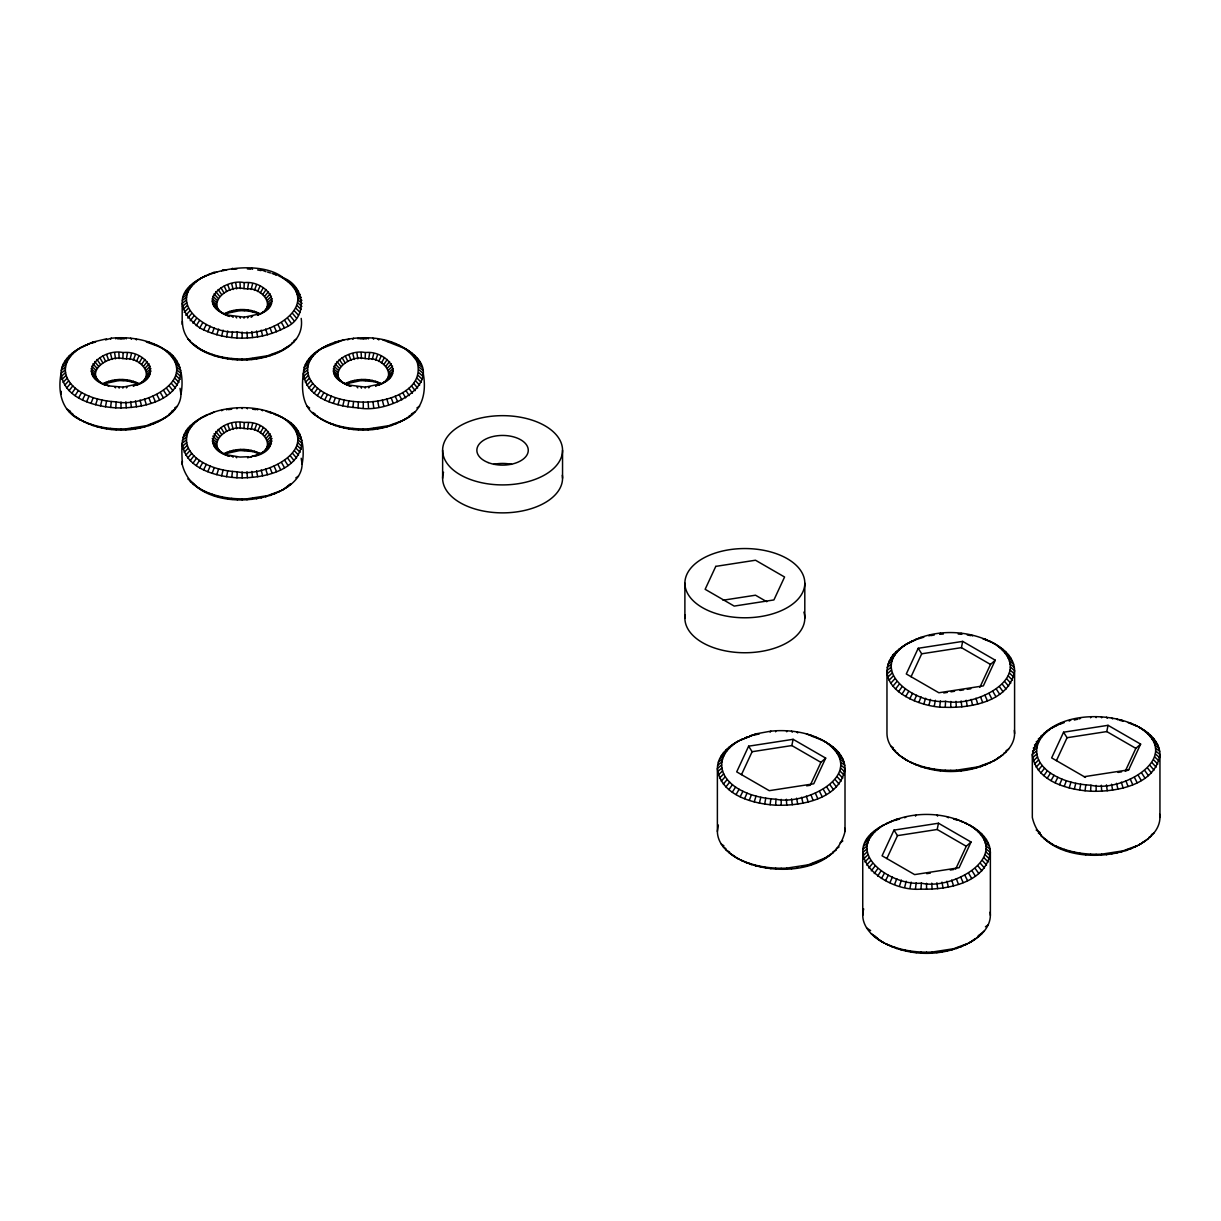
<?xml version="1.0" encoding="UTF-8"?>
<svg xmlns="http://www.w3.org/2000/svg" width="1221" height="1221" viewBox="0 0 1221 1221"><rect width="100%" height="100%" fill="white"/><g stroke="black" fill="none" stroke-linecap="round" stroke-linejoin="round"><path stroke-width="1.5" d="M123.153 352.579C101.297 347.802 74.557 374.175 105.617 385.226C81.166 374.816 106.563 354.67 122.848 358.562L123.153 352.579C144.902 349.893 164.652 376.037 136.401 385.226L142.216 382.097M220.94 312.164L229.823 316.437C201.999 308.47 224.786 284.127 243.971 288.614L244.276 282.646C263.141 280.097 286.096 303.174 260.317 313.904C249.206 308.074 235.073 308.074 223.977 313.904C195.848 301.251 225.275 278.251 244.276 282.646M244.276 422.527C219.154 417.445 196.138 447.359 229.823 456.303C201.999 448.351 224.786 423.992 243.971 428.495L244.276 422.527C269.307 419.78 284.844 449.175 254.456 456.303L263.354 452.029M342.063 382.097L350.961 386.37C323.138 378.403 345.925 354.059 365.11 358.562L365.415 352.579C384.264 350.03 407.219 373.107 381.44 383.837C370.345 378.006 356.211 378.006 345.1 383.837C316.987 371.184 346.413 348.199 365.415 352.579M78.358 349.191C71.49 353.876 65.385 361.157 65.339 369.856L61.05 373.351C63.98 398.489 94.444 406.517 115.781 407.845L116.163 401.877C144.032 407.997 202.823 378.479 163.66 349.191C180.998 356.837 184.096 377.533 180.967 394.337C180.845 405.219 172.298 413.736 163.4 418.818C138.004 433.852 104.014 433.837 78.617 418.818L81.639 420.558C62.164 412.301 57.402 393.07 61.05 373.351C61.218 361.141 71.627 352.35 81.639 347.13L75.076 351.099M236.92 337.896L237.286 331.944C267.552 339.163 326.389 304.426 281.502 277.198C305.433 284.691 308.944 318.422 284.539 327.9C258.654 341.544 225.626 341.544 199.74 327.9C138.797 281.181 254.136 250.076 284.539 278.937M196.215 421.031L199.496 419.139C192.628 423.809 186.523 431.089 186.477 439.789L182.188 443.284C185.104 468.421 215.583 476.449 236.92 477.777L237.286 471.81C265.171 477.93 323.947 448.428 284.783 419.139C302.136 426.77 305.235 447.466 302.106 464.27C301.938 476.465 291.498 485.302 281.502 490.491L284.539 488.751C254.121 507.234 192.292 505.219 182.188 464.27C182.265 451.465 179.197 435.576 190.217 425.976C198.168 418.589 208.196 413.553 218.62 410.668C240.476 405.128 265.018 406.868 284.539 418.818L281.502 417.063L288.08 421.031M323.916 347.13C315.659 351.846 307.707 359.752 307.6 369.856L303.312 373.351C306.242 398.489 336.706 406.517 358.058 407.845L358.425 401.877C381.868 404.029 425.915 392.735 417.048 361.538C400.274 335.454 362.53 334.02 335.439 342.017C322.909 346.749 308.913 353.846 304.227 367.338C301.328 384.31 300.045 406.685 317.353 416.59C343.07 433.867 379.09 434.523 405.677 418.818L399.069 422.451M735.591 742.902C728.25 747.908 721.718 755.692 721.657 764.987L717.383 768.497C720.497 795.237 752.914 803.784 775.625 805.188L776.007 799.236C805.814 805.784 868.665 774.221 826.785 742.902C836.202 748.015 844.84 757.218 845.008 768.497L845.008 831.44C835.011 874.785 767.75 877.044 736.065 857.493L739.102 859.233C728.54 853.723 717.536 844.337 717.383 831.44L717.383 768.497C717.551 755.57 728.51 746.229 739.102 740.689L732.31 744.81M971.672 826.358C944.611 810.454 908.485 810.454 881.425 826.358L884.462 824.618C833.317 850.579 884.035 892.368 920.985 889.117L921.367 883.149C953.723 890.872 1016.62 853.738 968.635 824.618C979.227 830.158 990.185 839.499 990.368 852.411L990.368 915.353C990.185 928.281 979.227 937.621 968.635 943.161L975.426 939.041M989.041 640.75L995.893 644.535C964.453 626.251 919.047 628.25 892.948 655.005C870.024 687.087 919.901 707.966 945.222 707.28L945.588 701.327C975.396 707.875 1038.247 676.312 996.382 644.993C1005.783 650.106 1014.437 659.309 1014.59 670.573L1014.59 733.531C1014.407 746.443 1003.464 755.784 992.871 761.324L999.663 757.203M1047.252 730.83L1050.533 728.922C1043.192 733.928 1036.66 741.696 1036.614 751.007L1032.325 754.502C1035.439 781.257 1067.856 789.789 1090.582 791.208L1090.948 785.24C1123.305 792.963 1186.217 755.83 1138.231 726.709C1148.824 732.249 1159.767 741.59 1159.95 754.502L1159.95 817.444C1159.782 830.341 1148.793 839.727 1138.231 845.253L1141.253 843.497C1109.675 863.049 1042.078 860.805 1032.325 817.444L1032.325 754.502C1042.123 711.171 1109.675 708.882 1141.253 728.449M61.05 394.337L61.279 391.315M301.19 318.391C305.647 348.519 266.025 360.256 242.14 360.042C218.727 359.905 182.478 349.954 182.417 321.382M115.781 407.845C140.033 408.699 176.633 402.152 180.967 373.351L176.679 369.856M237.286 331.944C210.226 334.875 163.629 303.998 199.496 279.258L196.215 281.166M182.188 464.27L182.417 461.248M236.92 477.777C261.172 478.632 297.771 472.084 302.106 443.284L297.817 439.789M358.058 407.845C393.391 415.094 456.059 376.144 402.64 347.13M717.383 831.44L718.345 825.03M775.625 805.188C801.449 806.119 840.384 799.145 845.008 768.497L840.72 764.987M921.367 883.149C892.414 886.293 842.612 853.281 880.952 826.831L877.67 828.738M877.67 939.041L884.462 943.161C871.992 937.118 859.08 923.961 863.705 908.958M945.588 701.327C916.65 704.456 866.834 671.443 905.173 644.993L901.892 646.901M920.985 889.117C946.809 890.033 985.744 883.058 990.368 852.411L986.08 848.916M945.222 707.28C971.031 708.211 1009.981 701.22 1014.59 670.573L1010.301 667.078M1090.582 791.208C1116.391 792.124 1155.341 785.149 1159.95 754.502L1155.661 751.007M110.592 407.448L111.34 401.511L116.163 401.877M231.731 337.515L232.478 331.578M231.731 477.38L232.478 471.443L237.286 471.81M352.869 407.448L353.602 401.511L358.425 401.877M770.115 804.776L770.848 798.839L776.007 799.236M915.475 888.69L916.208 882.768M939.697 706.867L940.445 700.93M1085.057 790.781L1085.805 784.859L1090.948 785.24M122.848 358.562L126.465 358.852L127.381 352.93M243.971 288.614L247.604 288.919L248.519 282.997M243.971 428.495L247.604 428.785L248.519 422.878M365.11 358.562L368.742 358.852L369.658 352.93M105.494 406.791L106.593 400.9L111.34 401.511M226.618 336.859L227.732 330.967M226.618 476.724L227.732 470.833L232.478 471.443M347.756 406.791L348.87 400.9L353.602 401.511M764.667 804.074L765.781 798.183L770.848 798.839M934.263 706.165L935.378 700.274M910.027 888.003L911.141 882.111M1079.623 790.094L1080.738 784.203L1085.805 784.859M741.483 774.633L752.121 751.709L791.834 745.558L793.116 739.316L825.686 758.119L813.751 783.79L769.261 790.674L736.706 771.87L748.626 746.184L793.116 739.316M911.064 676.724L921.702 653.8L961.415 647.649L962.697 641.391L995.268 660.195L983.348 685.881L938.857 692.765L906.287 673.961L918.207 648.275L962.697 641.391M886.843 858.561L897.481 835.637L937.194 829.486L938.476 823.229L971.046 842.032L959.126 867.719L914.636 874.602L882.066 855.799L893.986 830.112L938.476 823.229M1056.424 760.652L1067.062 737.713L1106.775 731.577L1108.058 725.32L1140.628 744.123L1128.708 769.81L1125.213 771.29L1135.851 748.366L1140.628 744.123M99.801 382.097L102.839 383.837C113.95 378.006 128.068 378.006 139.179 383.837C155.815 375.641 139.988 357.448 126.465 358.852M260.317 313.904C276.953 305.708 261.126 287.5 247.604 288.919M220.94 452.029L223.977 453.785C235.073 447.954 249.206 447.954 260.317 453.785C276.953 445.573 261.126 427.381 247.604 428.785M381.44 383.837C398.077 375.641 382.249 357.448 368.742 358.852M100.504 405.876L101.969 400.061L106.593 400.9M221.642 335.943L223.107 330.128M221.642 475.824L223.107 469.993L227.732 470.833M342.765 405.876L344.23 400.061L348.87 400.9M759.37 803.113L760.836 797.282L765.781 798.183M928.952 705.204L930.417 699.374M904.73 887.041L906.196 881.211M1074.312 789.117L1075.777 783.302L1080.738 784.203M129.991 359.447L131.486 353.632M251.129 289.514L252.625 283.699M251.129 429.395L252.625 423.565M372.252 359.447L373.763 353.632M105.617 382.463L103.037 383.974L118.864 380.555L119.17 379.533M122.848 388.156L123.153 387.133L138.98 383.715M225.366 313.583L240.003 310.622L240.308 309.6M243.971 318.208L244.276 317.185L260.119 313.782L257.539 315.293L263.354 312.164M226.74 452.396L224.176 453.907L240.003 450.503L240.308 449.465M347.878 382.463L345.299 383.974L361.141 380.555L361.447 379.533M365.11 388.156L365.415 387.133L381.242 383.715L378.678 385.226L384.478 382.097M95.665 404.731L97.482 398.992L101.969 400.061M216.804 334.783L218.62 329.044M216.804 474.664L218.62 468.925L223.107 469.993M337.942 404.731L339.743 398.992L344.23 400.061M754.227 801.876L756.028 796.138L760.836 797.282M923.809 703.968L925.625 698.229M899.587 885.805L901.388 880.066M1069.169 787.896L1070.985 782.157L1075.777 783.302M115.781 338.873L116.163 337.835C132.478 337.103 149.405 340.11 163.4 348.87L156.792 345.238M133.318 360.332L135.378 354.655M125.855 429.853L126.236 428.815L146.352 425.702L163.4 418.818M254.456 290.4L256.517 284.722M246.993 359.92L247.375 358.882L267.475 355.769L280.677 350.915L277.93 352.518M236.92 408.806L237.286 407.768M254.456 430.265L256.517 424.603M246.993 499.786L247.375 498.748L267.475 495.65L280.677 490.781L277.93 492.384M358.058 338.873L358.425 337.835M375.595 360.332L377.655 354.655M368.132 429.853L368.498 428.815L388.614 425.702L401.816 420.848M775.625 731.791L776.007 730.753C793.375 729.975 811.385 733.149 826.312 742.444L819.459 738.674M786.37 869.169L786.751 868.131L808.165 864.819L826.312 857.493M955.967 771.26L956.333 770.222L977.746 766.91L991.788 761.751C965.368 775.457 931.348 774.709 905.661 759.569L908.683 761.324C898.122 755.814 887.133 746.428 886.965 733.531L886.965 670.573L891.254 667.078M931.745 953.097L932.111 952.059L953.525 948.748L967.566 943.574C941.147 957.295 907.127 956.547 881.425 941.406M1090.582 717.795L1090.948 716.773M1101.327 855.173L1101.693 854.151L1123.106 850.839L1137.148 845.665L1134.401 847.267M91.026 403.327L93.178 397.695L97.482 398.992M212.164 333.394L214.301 327.762M212.164 473.275L214.301 467.628L218.62 468.925M333.302 403.327L335.439 397.695L339.743 398.992M749.282 800.396L751.419 794.764L756.028 796.138M918.864 702.487L921.016 696.84M894.642 884.325L896.794 878.677M1064.224 786.416L1066.376 780.768L1070.985 782.157M86.615 401.709L89.072 396.184L93.178 397.695M207.753 331.776L210.21 326.251M207.753 471.642L210.21 466.117L214.301 467.628M328.892 401.709L331.349 396.184L335.439 397.695M744.581 798.671L747.054 793.146L751.419 794.764M914.178 700.762L916.635 695.237M889.941 882.6L892.414 877.075M1059.538 784.676L1061.995 779.166L1066.376 780.768M825.686 758.119L820.909 762.347L810.256 785.271L806.654 785.836M979.853 687.362L990.49 664.438L995.268 660.195M955.616 869.199L966.269 846.275L971.046 842.032M1108.058 725.32L1063.567 732.203L1051.647 757.89L1085.5 777.426M136.401 361.477L138.98 355.998M257.539 291.544L260.119 286.065M257.539 431.41L260.119 425.931M378.678 361.477L381.242 355.998M82.463 399.878L85.226 394.475L89.072 396.184M203.602 329.929L206.364 324.542M203.602 469.81L206.364 464.407L210.21 466.117M324.74 399.878L327.487 394.475L331.349 396.184M740.17 796.718L742.933 791.315L747.054 793.146M909.752 698.809L912.514 693.406M885.53 880.631L888.293 875.243M1055.112 782.722L1057.874 777.334L1061.995 779.166M402.64 420.558C422.13 412.301 426.892 393.07 423.229 373.351L418.94 369.856M78.617 397.832L81.639 392.582C73.382 387.866 65.446 379.96 65.339 369.856M139.179 362.866L142.216 357.616M199.74 327.9L202.778 322.649M260.317 292.933L263.354 287.683M199.74 467.765L202.778 462.515C194.521 457.799 186.584 449.908 186.477 439.789M260.317 432.799L263.354 427.548M320.879 397.832L323.916 392.582C315.659 387.866 307.707 379.96 307.6 369.856M381.44 362.866L384.478 357.616M736.065 794.535L739.102 789.3C730.28 784.248 721.779 775.808 721.657 764.987M905.661 696.626L908.683 691.391M881.425 878.464L884.462 873.213M1051.022 780.555L1054.044 775.304C1045.222 770.268 1036.721 761.812 1036.614 751.007M75.076 395.604L78.358 390.522M196.215 325.671L199.496 320.574M196.215 465.537L199.496 460.454M317.353 395.604L320.635 390.522M732.31 792.17L735.591 787.087M901.892 694.261L905.173 689.178M877.67 876.098L880.952 871.016M1047.252 778.189L1050.533 773.091M141.575 364.469L145.009 359.478M262.713 294.52L266.147 289.545M262.713 434.401L266.147 429.41M383.852 364.469L387.286 359.478M110.592 339.255L111.34 338.202L116.163 337.835M231.731 269.322L232.478 268.269M130.678 429.487L131.425 428.418M251.816 359.554L252.549 358.486M352.869 339.255L353.602 338.202M251.816 499.42L252.549 498.366M372.939 429.487L373.687 428.418M770.115 732.203L770.848 731.15L776.007 730.753M940.445 633.241L939.697 634.294L943.375 634.02M791.529 868.772L792.276 867.719M915.475 816.132L916.208 815.079M961.11 770.863L961.858 769.81M936.889 952.701L937.636 951.647M1106.47 854.792L1107.218 853.723M71.886 393.208L75.412 388.293M193.025 323.275L196.535 318.36M193.025 463.141L196.535 458.226M314.163 393.208L317.674 388.293M728.922 789.621L732.432 784.706M898.503 691.712L902.014 686.797M874.282 873.549L877.792 868.635M1043.863 775.64L1047.374 770.726M69.078 390.659L72.802 385.928M190.217 320.726L193.925 315.995M190.217 460.592L193.925 455.86M311.355 390.659L315.064 385.928M725.93 786.919L729.639 782.173M895.512 688.995L899.221 684.264M871.29 870.832L874.999 866.101M1040.872 772.924L1044.581 768.192M143.559 366.239L147.329 361.553M264.698 296.306L268.467 291.621M264.698 436.172L268.467 431.501M385.836 366.239L389.591 361.553M114.637 380.906L115.552 379.838M126.465 387.851L127.381 386.782M235.775 310.973L236.676 309.905M247.604 317.918L248.519 316.834M235.775 450.854L236.676 449.771M247.604 457.783L256.517 454.99M356.898 380.906L357.814 379.838M368.742 387.851L369.658 386.782M66.667 387.988L70.559 383.44M187.805 318.04L191.682 313.507M187.805 457.921L191.682 453.373M308.928 387.988L312.82 383.44M723.351 784.065L727.243 779.517M892.948 686.156L896.825 681.608M868.711 867.978L872.603 863.445M1038.308 770.069L1042.185 765.536M145.085 368.162L149.115 363.812M266.224 298.229L270.238 293.864M266.224 438.11L270.238 433.745M387.347 368.162L391.376 363.812M64.667 385.195L68.697 380.845M185.806 315.262L189.835 310.912M185.806 455.128L189.835 450.778M306.929 385.195L310.958 380.845M721.229 781.089L725.259 776.754M890.811 683.18L894.84 678.845M866.589 865.017L870.619 860.668M1036.171 767.109L1040.2 762.759M63.095 382.31L67.231 378.174M184.234 312.378L188.37 308.241M184.234 452.243L188.37 448.107M305.357 382.31L309.508 378.174M719.551 778.021L723.687 773.885M889.132 680.112L893.284 675.976M864.911 861.95L869.047 857.814M1034.492 764.041L1038.644 759.905M105.494 339.911L111.34 338.202M135.424 428.876L136.523 427.777M256.547 358.943L257.662 357.829M226.618 409.859L227.732 408.745M347.756 339.911L348.87 338.812M256.547 498.809L257.662 497.71M377.686 428.876L378.8 427.777M796.596 868.131L797.71 867.017M966.177 770.222L967.291 769.108M1079.623 718.925L1080.738 717.811M941.956 952.044L943.07 950.945M1111.537 854.135L1112.652 853.036M146.123 370.192L150.32 366.178M267.246 300.259L271.444 296.245M267.246 440.14L271.444 436.111M388.385 370.192L392.582 366.178M61.966 379.365L66.178 375.442M183.089 309.432L187.317 305.494M183.089 449.297L187.317 445.375M304.227 379.365L308.455 375.442M718.345 774.892L722.573 770.955M887.926 676.983L892.154 673.046M863.705 858.806L867.933 854.883M1033.287 760.897L1037.514 756.974M288.08 486.523L284.783 488.431L290.354 483.837M61.279 376.373L65.552 372.664M182.417 306.44L186.676 302.716M182.417 446.306L186.676 442.597M303.541 376.373L307.814 372.664M717.612 771.703L721.886 767.994M887.209 673.794L891.483 670.085M862.972 855.631L867.246 851.907M1032.569 757.722L1036.843 753.998M146.642 372.298L150.916 368.62M267.781 302.365L272.054 298.687M267.781 442.231L272.054 438.553M388.904 372.298L393.193 368.62M186.477 299.923L182.188 303.419L182.188 324.404M867.017 848.916L862.743 852.411L862.743 915.353M221.642 270.894L223.107 269.719M140.049 428.037L141.514 426.862M261.187 358.104L262.652 356.929M221.642 410.76L223.107 409.584M344.23 339.652L320.879 348.87M261.187 497.97L262.652 496.794M382.31 428.037L383.791 426.862M928.952 635.958L930.417 634.783M801.541 867.231L803.021 866.055M904.73 817.795L906.196 816.62M971.138 769.322L972.603 768.146M1075.777 718.711L1074.312 719.886L1077.853 719.245M946.916 951.144L948.381 949.984M1116.498 853.235L1117.963 852.075M110.531 381.608L112.027 380.433M231.669 311.676L233.165 310.5M251.129 317.323L252.625 316.147M231.669 451.541L233.165 450.366M251.129 457.188L252.625 456.013M352.793 381.608L354.304 380.433M146.642 374.404L150.916 371.092M267.781 304.472L272.054 301.16M267.781 444.352L272.054 441.025M388.904 374.404L393.193 371.092M61.279 370.329L65.552 367.048M182.417 300.397L186.676 297.115M182.417 440.277L186.676 436.996M303.541 370.329L307.814 367.048M717.612 765.277L721.886 761.996M887.209 667.368L891.483 664.087M862.972 849.206L867.246 845.924M1032.569 751.297L1036.843 748.015M160.378 420.558L170.116 414.194M284.539 348.87L281.502 350.625L291.254 344.246M823.275 859.233L828.891 855.433M997.435 758.317L999.541 756.73M972.145 940.948L975.304 938.567M61.966 367.338L66.178 364.27M183.089 297.405L187.317 294.337M183.089 437.271L187.317 434.218M304.227 367.338L308.455 364.27M718.345 762.087L722.573 759.019M887.926 664.178L892.154 661.11M863.705 846.016L867.933 842.948M1033.287 748.107L1037.514 745.039M146.123 376.511L150.32 373.534M267.246 306.578L271.444 303.602M267.246 446.443L271.444 443.467M388.385 376.511L392.582 373.534M144.536 426.968L146.352 425.702M265.674 357.02L267.475 355.769M337.942 341.987L339.743 340.72M265.674 496.901L267.475 495.65M386.798 426.968L388.614 425.702M756.028 733.852L740.17 740.262L756.028 733.852L770.848 731.15M806.348 866.086L808.165 864.819M975.93 768.162L977.746 766.91M1069.169 721.107L1070.985 719.856M951.708 949.999L953.525 948.748M1121.29 852.09L1123.106 850.839M63.095 364.392L67.231 361.538M184.234 294.459L188.37 291.605M184.234 434.325L188.37 431.471M305.357 364.392L309.508 361.538M719.551 758.958L723.687 756.104M889.132 661.049L893.284 658.195M840.063 842.872L842.826 840.964M864.911 842.872L869.047 840.017M1034.492 744.963L1038.644 742.109M985.423 926.8L988.186 924.892M64.667 361.508L68.697 358.867M185.806 291.575L189.835 288.934M174.664 407.936L177.35 406.181M185.806 431.456L189.835 428.8M306.929 361.508L310.958 358.867M295.803 477.884L298.489 476.114M416.926 407.936L419.612 406.181M721.229 755.891L725.259 753.235M890.811 657.982L894.84 655.326M866.589 839.819L870.619 837.163M1036.171 741.91L1040.2 739.254M145.085 378.541L149.115 375.9M266.224 308.608L270.238 305.967M266.224 448.473L270.238 445.848M387.347 378.541L391.376 375.9M106.639 382.631L108.7 381.318M227.762 312.698L229.823 311.37M133.318 386.37L135.378 385.058M227.762 452.564L229.823 451.251M348.901 382.631L350.961 381.318M375.595 386.37L377.655 385.058M66.667 358.73L70.559 356.273M93.178 342.017L82.463 346.84L93.178 342.017L106.593 338.812M187.805 288.782L191.682 286.34M210.21 273.596L207.753 275.061L214.301 272.085M148.84 425.671L150.992 424.313M171.459 411.416L175.351 408.959M269.978 355.723L272.115 354.38M293.895 340.659L296.489 339.026M187.805 428.663L191.682 426.205M214.301 411.95L209.218 414.392M308.928 358.73L312.82 356.273M333.302 343.376L335.439 342.017M269.978 495.604L272.115 494.246M391.117 425.671L393.254 424.313M723.351 752.914L727.243 750.472M749.282 736.584L751.419 735.225M892.948 655.005L896.825 652.563M908.683 642.78L905.661 644.535L921.016 637.316M810.958 864.697L813.094 863.339M836.431 848.641L839.025 847.008M868.711 836.843L872.603 834.401M888.293 822.588L885.53 824.19L896.794 819.154M980.539 766.788L982.676 765.43M1006.028 750.732L1008.607 749.099M1038.308 738.934L1042.185 736.477M956.318 948.61L958.454 947.267M984.385 930.921L978.097 936.034L981.806 933.775M1125.899 850.701L1128.036 849.358M1151.388 834.645L1153.967 833.012M143.559 380.464L147.329 378.159M264.698 310.531L268.467 308.211M264.698 450.396L268.467 448.092M385.836 380.464L389.591 378.159M69.078 356.044L72.802 353.785M190.217 286.111L193.925 283.852M169.215 413.904L172.939 411.645M291.59 343.208L294.063 341.712M190.217 425.976L193.925 423.718M311.355 356.044L315.064 353.785M411.492 413.904L415.201 411.645M725.93 750.076L729.639 747.817M895.512 652.167L899.221 649.908M832.737 852.121L836.446 849.862M871.29 833.989L874.999 831.73M1003.57 753.449L1006.043 751.938M1040.872 736.08L1044.581 733.821M1148.93 837.377L1151.403 835.866M86.615 344.994L89.072 343.528M152.946 424.16L155.403 422.695M274.069 354.227L276.526 352.747M328.892 344.994L331.349 343.528M274.069 494.093L276.526 492.628M395.207 424.16L397.664 422.695M744.581 738.308L747.054 736.843M914.178 640.399L916.635 638.934M815.338 863.079L817.795 861.614M984.92 765.17L987.377 763.705M889.941 822.237L892.414 820.771M1054.044 726.709L1051.022 728.449L1061.995 722.863M960.698 947.008L963.155 945.542M1130.28 849.099L1132.737 847.633M71.886 353.495L75.412 351.419M193.025 283.562L196.535 281.486M193.025 423.428L196.535 421.352M314.163 353.495L317.674 351.419M287.744 486.202L291.254 484.127M408.882 416.269L412.393 414.194M728.922 747.359L732.432 745.283M898.503 649.45L902.014 647.374M829.944 854.639L833.455 852.563M1000.701 756.043L1003.052 754.654M874.282 831.287L877.792 829.212M1043.863 733.378L1047.374 731.287M976.479 937.881L978.815 936.492M1148.412 838.583L1141.742 843.039L1145.023 841.132M257.539 455.158L260.119 453.647M141.575 382.249L145.009 380.235M262.713 312.301L266.147 310.302M262.713 452.182L266.147 450.167M383.852 382.249L387.286 380.235M202.778 277.198L199.74 278.937L206.364 275.305M156.792 422.451L159.554 420.848M202.778 417.063L199.74 418.818L206.364 415.171M324.74 346.84L327.487 345.238M909.752 642.353L912.514 640.75M819.459 861.263L822.206 859.66M1055.112 726.281L1057.874 724.679M163.66 418.498L166.941 416.59M284.783 348.55L288.08 346.642M317.353 351.099L320.635 349.191M405.921 418.498L409.203 416.59M826.785 857.02L830.066 855.112M78.617 348.87L85.226 345.238M736.065 742.444L742.933 738.674M989.041 763.354L995.893 759.569M964.819 945.176L971.672 941.406M203.602 276.892L206.364 275.671M203.602 416.773L207.753 414.926M1059.538 724.328L1064.224 722.603M212.164 273.443L216.804 272.039M91.026 343.376L95.665 341.987M918.864 638.675L923.809 637.194M894.642 820.512L899.587 819.032M754.227 735.103L759.37 733.867M223.306 270.589L226.618 269.978M930.723 635.637L934.263 634.996M723 600.228L755.494 595.207L766.788 601.724M943.741 692.948L947.359 692.399M950.961 691.834L954.578 691.269M959.996 690.43L963.598 689.88M967.215 689.316L970.817 688.766M1084.217 776.693L1128.708 769.81M1117.993 772.405L1121.595 771.84M926.739 873.671L930.356 873.107M950.213 870.039L953.815 869.474M228.327 409.63L231.731 409.203M248.519 456.715L240.003 457.066L227.762 454.99M233.455 269.2L236.92 268.925M117.521 338.828L124.496 338.828M359.798 338.828L366.758 338.828M199.74 348.87C214.148 356.944 231.028 359.584 247.375 358.882M85.226 422.451L82.463 420.848C96.047 427.274 111.309 429.487 126.236 428.815M320.879 418.818C335.287 426.877 352.167 429.517 368.498 428.815M199.74 488.751C214.148 496.81 231.028 499.45 247.375 498.748M912.514 763.354L909.752 761.751C924.205 768.574 940.46 770.924 956.333 770.222M1057.874 847.267L1055.112 845.665C1069.565 852.502 1085.82 854.853 1101.693 854.151M742.933 861.263L740.17 859.66C754.624 866.498 770.878 868.833 786.751 868.131M888.293 945.176L885.53 943.574C899.984 950.411 916.238 952.762 932.111 952.059M240.003 310.622L248.519 310.973L258.913 313.583M227.762 315.11L244.276 317.185M118.864 380.555L127.381 380.906L138.98 383.974L136.401 382.463M361.141 380.555L373.763 381.608L381.242 383.974L378.678 382.463M103.037 383.715L110.531 386.08L123.153 387.133M348.901 385.058L365.415 387.133M240.003 450.503L252.625 451.541L260.119 453.907L257.539 452.396M247.375 268.925L250.824 269.2M958.18 634.02L961.858 634.294L961.11 633.241M252.549 409.203L255.952 409.63M257.662 269.978L260.989 270.589M967.291 634.996L970.832 635.637M265.873 271.657L261.187 269.719M405.677 348.87L382.31 339.652M1119.672 720.298L1123.106 721.107L1121.29 719.856M267.475 272.039L270.574 272.97M146.352 341.987L159.554 346.84M269.032 412.377L272.115 413.309L269.978 411.95M822.206 740.262L806.348 733.852M953.525 819.032L956.806 820.008M272.115 273.443L276.526 275.061L274.069 273.596M982.676 638.675L991.788 642.353M1128.036 722.603L1137.148 726.281L1134.401 724.679M273.596 413.858L280.677 416.773L277.93 415.171M964.621 822.893L967.566 824.19L964.819 822.588M1054.044 775.304L1057.874 777.334M323.916 392.582L327.487 394.475M81.639 392.582L85.226 394.475M202.778 462.515L206.364 464.407M739.102 789.3L742.933 791.315M961.415 647.649L990.49 664.438M1106.775 731.577L1135.851 748.366M1051.022 843.497L1054.044 845.253L1047.252 841.132M791.834 745.558L820.909 762.347M937.194 829.486L966.269 846.275M1141.742 728.922L1145.023 730.83M405.921 349.191L409.203 351.099M399.069 345.238L401.816 346.84M284.783 279.258L288.08 281.166M277.93 275.305L280.677 276.892M317.353 416.59L323.916 420.558M324.74 420.848L327.487 422.451M196.215 346.642L202.778 350.625M203.602 350.915L206.364 352.518M901.892 757.203L905.173 759.111L898.503 754.654M972.145 826.831L975.426 828.738M196.215 486.523L202.778 490.491M75.076 416.59L78.358 418.498L71.886 414.194M203.602 490.781L206.364 492.384M732.31 855.112L735.591 857.02L728.922 852.563M339.27 380.235L342.704 382.249M218.132 310.302L221.566 312.301M218.132 450.167L221.566 452.182M96.993 380.235L100.443 382.249M345.299 383.715L347.878 385.226M224.176 313.782L226.74 315.293M224.176 453.647L226.74 455.158M1144.901 731.287L1148.412 733.378M999.541 647.374L1003.052 649.45M408.882 351.419L412.393 353.495M287.744 281.486L291.254 283.562M1043.863 838.583L1050.533 843.039M314.163 414.194L317.674 416.269M193.025 344.246L199.496 348.55M287.744 421.352L291.254 423.428M975.304 829.212L978.815 831.287M166.605 351.419L170.116 353.495M829.944 745.283L833.455 747.359M193.025 484.127L199.496 488.431M874.282 936.492L880.952 940.948M1130.28 722.863L1132.737 724.328M984.92 638.934L987.377 640.399M395.207 343.528L397.664 344.994M1059.538 847.633L1061.995 849.099M914.178 763.705L916.635 765.17M328.892 422.695L331.349 424.16M207.753 352.747L210.21 354.227M960.698 820.771L963.155 822.237L956.318 819.154M815.338 736.843L817.795 738.308M274.069 413.461L276.526 414.926M152.946 343.528L155.403 344.994M207.753 492.628L210.21 494.093M86.615 422.695L89.072 424.16M889.941 945.542L892.414 947.008M744.581 861.614L747.054 863.079M1147.694 733.821L1151.403 736.08M1002.334 649.908L1006.043 652.167M411.492 353.785L415.201 356.044M290.354 283.852L294.063 286.111M1040.872 835.866L1047.374 840.659M895.512 751.938L897.984 753.449M312.591 412.393L315.064 413.904M190.217 341.712L196.535 346.337M978.097 831.73L981.806 833.989M832.737 747.817L836.446 750.076M290.354 423.718L294.063 425.976M169.215 353.785L172.939 356.044M190.217 481.578L196.535 486.202M69.078 411.645L72.802 413.904M871.29 933.775L873.763 935.286M725.93 849.862L729.639 852.121M336.95 378.159L340.72 380.464M215.827 308.211L219.582 310.531M215.827 448.092L219.582 450.396M94.689 378.159L98.458 380.464M992.871 642.78L999.663 646.901M823.275 740.689L830.066 744.81M160.378 347.13L166.941 351.099M1150.09 736.477L1153.967 738.934M1004.73 652.563L1008.607 655.005M391.117 342.017L393.254 343.376M413.736 356.273L417.613 358.73M292.597 286.34L296.489 288.782M1064.224 849.358L1066.376 850.701M1038.308 833.012L1040.887 834.645M918.864 765.43L921.016 766.788M892.948 749.099L895.527 750.732M333.302 424.313L335.439 425.671M980.494 834.401L984.385 836.843M187.805 339.026L190.384 340.659M212.164 354.38L214.301 355.723M810.958 735.225L813.094 736.584M835.133 750.472L839.025 752.914M292.597 426.205L296.489 428.663M171.459 356.273L175.351 358.73M148.84 342.017L150.992 343.376M187.805 478.907L193.925 483.837M212.164 494.246L214.301 495.604M66.667 408.959L70.559 411.416M91.026 424.313L93.178 425.671M894.642 947.267L896.794 948.61M749.282 863.339L751.419 864.697M723.351 847.008L725.946 848.641M375.595 381.318L377.655 382.631M254.456 311.37L256.517 312.698M254.456 451.251L256.517 452.564M133.318 381.318L135.378 382.631M106.639 385.058L108.7 386.37M335.18 375.9L339.194 378.541M214.041 305.967L218.071 308.608M214.041 445.848L218.071 448.473M92.903 375.9L96.932 378.541M1152.075 739.254L1156.104 741.91M1006.715 655.326L1010.744 657.982M415.598 358.867L419.612 361.508M294.459 288.934L298.489 291.575M1036.171 830.051L1040.2 832.691M890.811 746.123L893.497 747.893M982.493 837.163L986.507 839.819M837.118 753.235L841.147 755.891M306.929 406.181L309.615 407.936M294.459 428.8L298.489 431.456M173.321 358.867L177.35 361.508M866.589 927.96L870.619 930.616M721.229 844.032L723.916 845.802M1153.631 742.109L1157.783 744.963M1008.271 658.195L1012.407 661.049M417.048 361.538L421.199 364.392M295.909 291.605L300.061 294.459M984.05 840.017L988.186 842.872M838.69 756.104L842.826 758.958M295.909 431.471L300.061 434.325M174.786 361.538L178.922 364.392M386.798 340.72L388.614 341.987M1069.169 850.839L1070.985 852.09M923.809 766.91L925.625 768.162M337.942 425.702L339.743 426.968M216.804 355.769L218.62 357.02M265.674 410.668L267.475 411.92M899.587 948.748L901.388 949.999M754.227 864.819L756.028 866.086M216.804 495.65L218.62 496.901M95.665 425.702L97.482 426.968M333.974 373.534L338.171 376.511M212.836 303.602L217.033 306.578M212.836 443.467L217.033 446.443M91.697 373.534L95.894 376.511M1154.761 745.039L1158.973 748.107M1009.401 661.11L1013.613 664.178M418.101 364.27L422.329 367.338M296.962 294.337L301.19 297.405M985.164 842.948L989.392 846.016M839.804 759.019L844.032 762.087M296.962 434.218L301.19 437.271M175.839 364.27L180.052 367.338M1155.432 748.015L1159.706 751.297M1010.072 664.087L1014.346 667.368M418.742 367.048L423 370.329M297.603 297.115L301.877 300.397M985.851 845.924L990.124 849.206M840.491 761.996L844.764 765.277M297.603 436.996L301.877 440.277M176.465 367.048L180.739 370.329M333.364 371.092L337.652 374.404M212.225 301.16L216.514 304.472M212.225 441.025L216.514 444.352M91.102 371.092L95.375 374.404M372.252 380.433L373.763 381.608M251.129 310.5L252.625 311.676M231.669 316.147L233.165 317.323M251.129 450.366L252.625 451.541M231.669 456.013L233.165 457.188M129.991 380.433L131.486 381.608M1116.498 718.711L1117.963 719.886M971.138 634.783L972.603 635.958M1074.312 852.075L1075.777 853.235M928.952 768.146L930.417 769.322M946.916 816.62L948.381 817.795M342.765 426.862L344.23 428.037M221.642 356.929L223.107 358.104M261.187 409.584L262.652 410.76M904.73 949.984L906.196 951.144M759.37 866.055L760.836 867.231M221.642 496.794L223.107 497.97M100.504 426.862L101.969 428.037M297.817 299.923L302.106 303.419M333.364 368.62L337.652 372.298M212.225 298.687L216.514 302.365M212.225 438.553L216.514 442.231M91.102 368.62L95.375 372.298M1155.432 753.998L1159.706 757.722M1010.072 670.085L1014.346 673.794M985.851 851.907L990.124 855.631M418.742 372.664L423 376.373M840.491 767.994L844.764 771.703M297.603 302.716L301.877 306.44M297.603 442.597L301.877 446.306M176.465 372.664L180.739 376.373M874.999 936.034L877.792 938.567M1154.761 756.974L1158.973 760.897M1009.401 673.046L1013.613 676.983M985.164 854.883L989.392 858.806M418.101 375.442L422.329 379.365M839.804 770.955L844.032 774.892M296.962 305.494L301.19 309.432M296.962 445.375L301.19 449.297M175.839 375.442L180.052 379.365M333.974 366.178L338.171 370.192M212.836 296.245L217.033 300.259M212.836 436.111L217.033 440.14M91.697 366.178L95.894 370.192M1111.537 717.811L1112.652 718.925M1079.623 853.036L1080.738 854.135M934.263 769.108L935.378 770.222M796.596 731.791L797.71 732.905M377.686 338.812L378.8 339.911M910.027 950.945L911.141 952.044M347.756 427.777L348.87 428.876M764.667 867.017L765.781 868.131M226.618 357.829L227.732 358.943M256.547 408.745L257.662 409.859M135.424 338.812L136.523 339.911M226.618 497.71L227.732 498.809M105.494 427.777L106.593 428.876M1153.631 759.905L1157.783 764.041M1008.271 675.976L1012.407 680.112M984.05 857.814L988.186 861.95M838.69 773.885L842.826 778.021M417.048 378.174L421.199 382.31M295.909 308.241L300.061 312.378M295.909 448.107L300.061 452.243M174.786 378.174L178.922 382.31M1152.075 762.759L1156.104 767.109M1006.715 678.845L1010.744 683.18M982.493 860.668L986.507 865.017M837.118 776.754L841.147 781.089M415.598 380.845L419.612 385.195M294.459 310.912L298.489 315.262M294.459 450.778L298.489 455.128M173.321 380.845L177.35 385.195M335.18 363.812L339.194 368.162M214.041 293.864L218.071 298.229M214.041 433.745L218.071 438.11M92.903 363.812L96.932 368.162M1150.09 765.536L1153.967 770.069M1004.73 681.608L1008.607 686.156M980.494 863.445L984.385 867.978M835.133 779.517L839.025 784.065M413.736 383.44L417.613 387.988M292.597 313.507L296.489 318.04M292.597 453.373L296.489 457.921M171.459 383.44L175.351 387.988M368.742 379.838L369.658 380.906M356.898 386.782L357.814 387.851M247.604 309.905L248.519 310.973M235.775 316.834L236.676 317.918M247.604 449.771L248.519 450.854M235.775 456.715L236.676 457.783M126.465 379.838L127.381 380.906M114.637 386.782L115.552 387.851M336.95 361.553L340.72 366.239M215.827 291.621L219.582 296.306M215.827 431.501L219.582 436.172M94.689 361.553L98.458 366.239M1147.694 768.192L1151.403 772.924M1002.334 684.264L1006.043 688.995M978.097 866.101L981.806 870.832M832.737 782.173L836.446 786.919M411.492 385.928L415.201 390.659M290.354 315.995L294.063 320.726M290.354 455.86L294.063 460.592M169.215 385.928L172.939 390.659M1144.901 770.726L1148.412 775.64M999.541 686.797L1003.052 691.712M975.304 868.635L978.815 873.549M829.944 784.706L833.455 789.621M408.882 388.293L412.393 393.208M287.744 318.36L291.254 323.275M287.744 458.226L291.254 463.141M166.605 388.293L170.116 393.208M1106.47 717.17L1107.218 718.223M1085.057 853.723L1085.805 854.792M939.697 769.81L940.445 770.863M936.889 815.079L937.636 816.132M791.529 731.15L792.276 732.203M915.475 951.647L916.208 952.701M770.115 867.719L770.848 868.772M372.939 338.202L373.687 339.255M251.816 268.269L252.549 269.322M352.869 428.418L353.602 429.487M231.731 358.486L232.478 359.554M130.678 338.202L131.425 339.255M231.731 498.366L232.478 499.42M110.592 428.418L111.34 429.487M339.27 359.478L342.704 364.469M218.132 289.545L221.566 294.52M218.132 429.41L221.566 434.401M96.993 359.478L100.443 364.469M1141.742 773.091L1145.023 778.189M996.382 689.178L999.663 694.261M972.145 871.016L975.426 876.098M826.785 787.087L830.066 792.17M405.921 390.522L409.203 395.604M284.783 320.574L288.08 325.671M284.783 460.454L288.08 465.537M163.66 390.522L166.941 395.604M1063.567 732.203L1067.062 737.713M918.207 648.275L921.702 653.8M893.986 830.112L897.481 835.637M748.626 746.184L752.121 751.709M1138.231 775.304L1141.253 780.555M992.871 691.391L995.893 696.626M968.635 873.213L971.672 878.464M823.275 789.3L826.312 794.535M402.64 392.582L405.677 397.832M342.063 357.616L345.1 362.866M281.502 322.649L284.539 327.9M220.94 287.683L223.977 292.933M281.502 462.515L284.539 467.765M220.94 427.548L223.977 432.799M160.378 392.582L163.4 397.832M99.801 357.616L102.839 362.866M1134.401 777.334L1137.148 782.722M989.041 693.406L991.788 698.809M964.819 875.243L967.566 880.631M819.459 791.315L822.206 796.718M399.069 394.475L401.816 399.878M277.93 324.542L280.677 329.929M277.93 464.407L280.677 469.81M156.792 394.475L159.554 399.878M345.299 355.998L347.878 361.477M224.176 286.065L226.74 291.544M224.176 425.931L226.74 431.41M103.037 355.998L105.617 361.477M1130.28 779.166L1132.737 784.676M984.92 695.237L987.377 700.762M960.698 877.075L963.155 882.6M815.338 793.146L817.795 798.671M395.207 396.184L397.664 401.709M274.069 326.251L276.526 331.776M274.069 466.117L276.526 471.642M152.946 396.184L155.403 401.709M1125.899 780.768L1128.036 786.416M980.539 696.84L982.676 702.487M956.318 878.677L958.454 884.325M810.958 794.764L813.094 800.396M391.117 397.695L393.254 403.327M269.978 327.762L272.115 333.394M269.978 467.628L272.115 473.275M148.84 397.695L150.992 403.327M1101.327 716.773L1101.693 717.795M1090.582 854.151L1090.948 855.173M945.222 770.222L945.588 771.26M920.985 952.059L921.367 953.097M786.37 730.753L786.751 731.791M775.625 868.131L776.007 869.169M368.132 337.835L368.498 338.873M348.901 354.655L350.961 360.332M358.058 428.815L358.425 429.853M227.762 284.722L229.823 290.4M236.92 358.882L237.286 359.92M246.993 407.768L247.375 408.806M227.762 424.603L229.823 430.265M236.92 498.748L237.286 499.786M125.855 337.835L126.236 338.873M106.639 354.655L108.7 360.332M115.781 428.815L116.163 429.853M1121.29 782.157L1123.106 787.896M975.93 698.229L977.746 703.968M951.708 880.066L953.525 885.805M806.348 796.138L808.165 801.876M386.798 398.992L388.614 404.731M265.674 329.044L267.475 334.783M265.674 468.925L267.475 474.664M144.536 398.992L146.352 404.731M365.11 379.533L365.415 380.555M361.141 387.133L361.447 388.156M243.971 309.6L244.276 310.622M240.003 317.185L240.308 318.208M243.971 449.465L244.276 450.503M122.848 379.533L123.153 380.555M118.864 387.133L119.17 388.156M352.793 353.632L354.304 359.447M231.669 283.699L233.165 289.514M231.669 423.565L233.165 429.395M110.531 353.632L112.027 359.447M1116.498 783.302L1117.963 789.117M971.138 699.374L972.603 705.204M946.916 881.211L948.381 887.041M801.541 797.282L803.021 803.113M382.31 400.061L383.791 405.876M261.187 330.128L262.652 335.943M261.187 469.993L262.652 475.824M140.049 400.061L141.514 405.876M301.19 458.257L302.106 464.27M180.052 388.324L180.967 394.337M1111.537 784.203L1112.652 790.094M966.177 700.274L967.291 706.165M941.956 882.111L943.07 888.003M796.596 798.183L797.71 804.074M377.686 400.9L378.8 406.791M256.547 330.967L257.662 336.859M256.547 470.833L257.662 476.724M135.424 400.9L136.523 406.791M356.898 352.93L357.814 358.852M235.775 282.997L236.676 288.919M235.775 422.878L236.676 428.785M114.637 352.93L115.552 358.852M1106.47 784.859L1107.218 790.781M961.11 700.93L961.858 706.867M936.889 882.768L937.636 888.69M791.529 798.839L792.276 804.776M372.939 401.511L373.687 407.448M251.816 331.578L252.549 337.515M251.816 471.443L252.549 477.38M130.678 401.511L131.425 407.448M1159.706 814.239L1159.95 817.444M1014.346 730.311L1014.59 733.531M990.124 912.148L990.368 915.353M844.764 828.22L845.008 831.44M1101.327 785.24L1101.693 791.208M955.967 701.327L956.333 707.28M931.745 883.149L932.111 889.117M786.37 799.236L786.751 805.188M368.132 401.877L368.498 407.845M246.993 331.944L247.375 337.896M246.993 471.81L247.375 477.777M125.855 401.877L126.236 407.845M361.141 352.579L361.447 358.562M240.003 282.646L240.308 288.614M240.003 422.527L240.308 428.495M118.864 352.579L119.17 358.562M1096.137 716.635L1096.137 717.658M1096.137 785.378L1096.137 791.345M1096.137 854.288L1096.137 855.311M950.777 701.449L950.777 707.417M950.777 770.359L950.777 771.382M926.556 883.287L926.556 889.254M926.556 952.197L926.556 953.219M804.807 583.165A59.951 34.615 0 0 1 714.865 613.14A59.951 34.615 0 0 1 714.865 553.189A59.951 34.615 0 0 1 804.807 583.165L804.807 618.131M781.196 799.358L781.196 805.326M781.196 868.284L781.196 869.291M684.889 583.165L684.889 618.131M562.545 450.29A59.951 34.615 0 0 1 472.603 480.265A59.951 34.615 0 0 1 472.603 420.299A59.951 34.615 0 0 1 562.545 450.29L562.545 478.25M442.628 450.29L442.628 478.25M363.278 337.713L363.278 338.736M363.278 401.999L363.278 407.967M363.278 428.953L363.278 429.975M242.14 332.066L242.14 338.034M242.14 359.02L242.14 360.042M242.14 407.646L242.14 408.669M242.14 471.932L242.14 477.899M242.14 498.885L242.14 499.908M121.001 337.713L121.001 338.736M121.001 401.999L121.001 407.967M121.001 428.953L121.001 429.975M562.316 475.244A59.951 34.615 0 0 1 499.969 512.835A59.951 34.615 0 0 1 443.528 472.252M493.605 464.362A25.702 14.835 0 0 1 511.553 464.362M803.891 612.118A59.951 34.615 0 0 1 747.466 652.716A59.951 34.615 0 0 1 685.118 615.109M715.781 566.376L705.143 589.3L734.203 606.089L773.916 599.938L784.569 577.014L755.494 560.225L715.781 566.376M488.171 462.576A25.702 14.835 0 0 0 528.205 451.343A25.702 14.835 0 0 0 491.346 436.935A25.702 14.835 0 0 0 488.171 462.576"/></g></svg>
